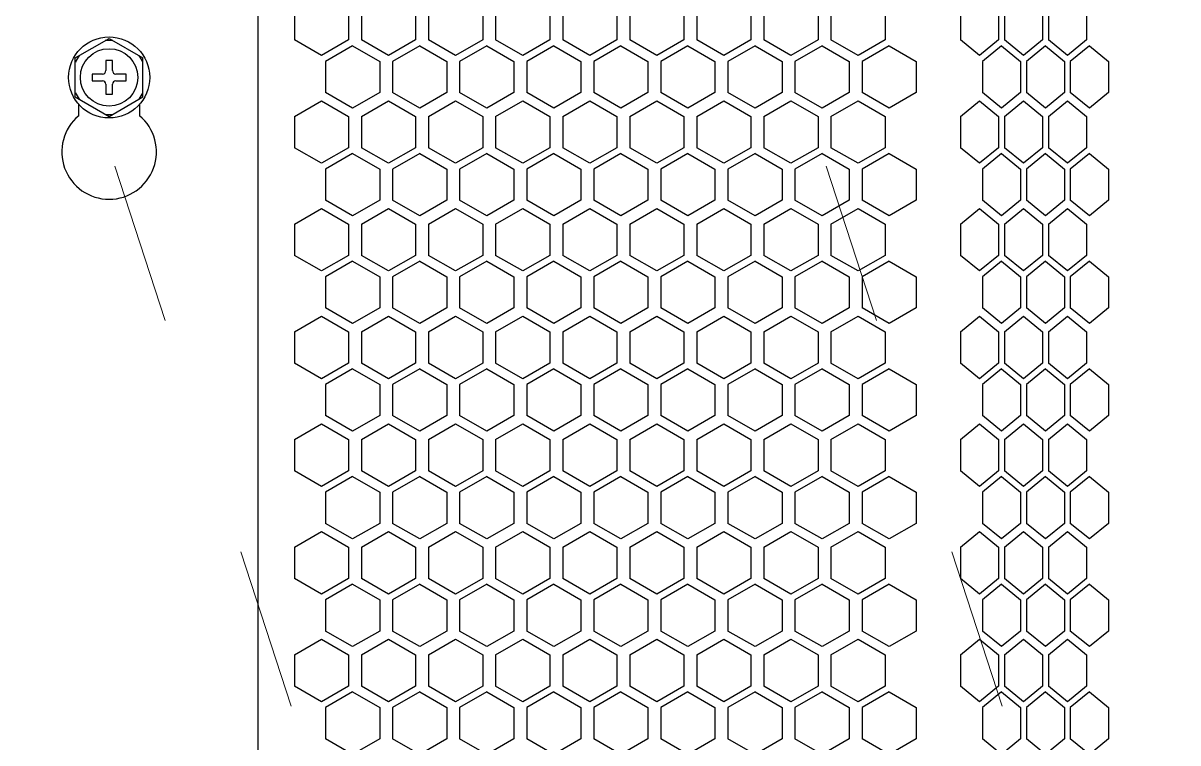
# Model space of a CAD drawing. Extents: x 61367 to 140945, y -1257 to 25588.
# Drawn here: x 91547.7 to 91718.5, y 20191.7 to 20298.1 of the extents above; entities that cross this region are included whole.
import ezdxf

# ---------------------------------------------------------------- set-up
doc = ezdxf.new("R2010")
doc.units = 0
doc.header["$MEASUREMENT"] = 0
doc.linetypes.add('ACAD_ISO03W100', pattern=[30, 12, -18])
doc.layers.get('0').update_dxf_attribs({"linetype": 'CONTINUOUS'})
doc.layers.add('2401-00437-S-M6-16HWM_0', color=7, linetype='CONTINUOUS')
doc.layers.add('4215-0412-2-1_0', color=7, linetype='CONTINUOUS')
doc.layers.add('THICK', color=7, linetype='CONTINUOUS', lineweight=0)

# ---------------------------------------------------------------- blocks, each defined once
blk = doc.blocks.new('ETRYRTERRTERWDDASW')
at = {"layer": 'THICK', "color": 1, "linetype": 'ACAD_ISO03W100', "ltscale": 2}
for p, q in [((214128.38, 51356.57), (213334.9, 48924.57)), ((214233.57, 51356.57), (213440.09, 48924.57))]:
    blk.add_line(p, q, dxfattribs=at)
blk = doc.blocks.new('RYHTHYT')
at = {"layer": '2401-00437-S-M6-16HWM_0', "color": 7, "linetype": 'Continuous'}
for p, q in [((-33363.99, -67650.28), (-33358.99, -67647.39)), ((-33358.99, -67647.39), (-33353.99, -67650.28)), ((-33363.99, -67656.05), (-33363.99, -67650.28)), ((-33359.49, -67650.66), (-33359.49, -67652.16)), ((-33358.49, -67650.66), (-33359.49, -67650.66)), ((-33358.49, -67652.16), (-33358.49, -67650.66)), ((-33353.99, -67656.05), (-33353.99, -67650.28)), ((-33361.49, -67652.66), (-33361.49, -67653.66)), ((-33359.99, -67652.66), (-33361.49, -67652.66)), ((-33356.49, -67652.66), (-33357.99, -67652.66)), ((-33356.49, -67653.66), (-33356.49, -67652.66)), ((-33361.49, -67653.66), (-33359.99, -67653.66)), ((-33359.49, -67654.16), (-33359.49, -67655.66)), ((-33358.49, -67655.66), (-33358.49, -67654.16)), ((-33357.99, -67653.66), (-33356.49, -67653.66)), ((-33363.99, -67656.05), (-33358.99, -67658.94)), ((-33359.49, -67655.66), (-33358.49, -67655.66)), ((-33358.99, -67658.94), (-33353.99, -67656.05))]:
    blk.add_line(p, q, dxfattribs=at)
for radius in [6, 4.25]:
    blk.add_circle((-33358.99, -67653.16), radius, dxfattribs=at)
for centre, radius, start, end in [((-33358.99, -67653.16), 5.47, 84.0076, 95.9924), ((-33358.99, -67653.16), 5.47, 144.0076, 155.9924), ((-33358.99, -67653.16), 5.47, 24.0076, 35.9924), ((-33359.99, -67652.16), 0.5, 270, 0), ((-33357.99, -67652.16), 0.5, 180, 270), ((-33359.99, -67654.16), 0.5, 0, 90), ((-33357.99, -67654.16), 0.5, 90, 180), ((-33358.99, -67653.16), 5.47, 204.0076, 215.9924), ((-33358.99, -67653.16), 5.47, 324.0076, 335.9924), ((-33358.99, -67653.16), 5.47, 264.0076, 275.9924)]:
    blk.add_arc(centre, radius, start, end, dxfattribs=at)
at = {"layer": '4215-0412-2-1_0', "color": 7, "linetype": 'Continuous'}
for p, q in [((-33336.94, -67887.48), (-33336.94, -67590.88)), ((-33331.58, -67643), (-33331.58, -67647.62)), ((-33323.57, -67643), (-33323.57, -67647.62)), ((-33321.66, -67643), (-33321.66, -67647.62)), ((-33313.65, -67643), (-33313.65, -67647.62)), ((-33311.74, -67643), (-33311.74, -67647.62)), ((-33303.73, -67643), (-33303.73, -67647.62)), ((-33301.82, -67643), (-33301.82, -67647.62)), ((-33293.81, -67643), (-33293.81, -67647.62)), ((-33291.9, -67643), (-33291.9, -67647.62)), ((-33283.89, -67643), (-33283.89, -67647.62)), ((-33281.98, -67643), (-33281.98, -67647.62)), ((-33273.97, -67643), (-33273.97, -67647.62)), ((-33272.06, -67643), (-33272.06, -67647.62)), ((-33264.05, -67643), (-33264.05, -67647.62)), ((-33262.14, -67643), (-33262.14, -67647.62)), ((-33254.13, -67643), (-33254.13, -67647.62)), ((-33252.22, -67643), (-33252.22, -67647.62)), ((-33244.21, -67643), (-33244.21, -67647.62)), ((-33233.07, -67643), (-33233.07, -67647.62)), ((-33227.41, -67643), (-33227.41, -67647.62)), ((-33226.57, -67643), (-33226.57, -67647.62)), ((-33220.91, -67643), (-33220.91, -67647.62)), ((-33220.06, -67643), (-33220.06, -67647.62)), ((-33214.4, -67643), (-33214.4, -67647.62)), ((-33327.57, -67649.93), (-33331.58, -67647.62)), ((-33323.57, -67647.62), (-33327.57, -67649.93)), ((-33322.97, -67648.47), (-33326.98, -67650.78)), ((-33322.97, -67648.47), (-33318.97, -67650.78)), ((-33317.65, -67649.93), (-33321.66, -67647.62)), ((-33313.65, -67647.62), (-33317.65, -67649.93)), ((-33313.05, -67648.47), (-33317.06, -67650.78)), ((-33313.05, -67648.47), (-33309.05, -67650.78)), ((-33307.73, -67649.93), (-33311.74, -67647.62)), ((-33303.73, -67647.62), (-33307.73, -67649.93)), ((-33303.13, -67648.47), (-33307.14, -67650.78)), ((-33303.13, -67648.47), (-33299.13, -67650.78)), ((-33297.81, -67649.93), (-33301.82, -67647.62)), ((-33293.81, -67647.62), (-33297.81, -67649.93)), ((-33293.21, -67648.47), (-33297.22, -67650.78)), ((-33293.21, -67648.47), (-33289.21, -67650.78)), ((-33287.89, -67649.93), (-33291.9, -67647.62)), ((-33283.89, -67647.62), (-33287.89, -67649.93)), ((-33283.29, -67648.47), (-33287.3, -67650.78)), ((-33283.29, -67648.47), (-33279.29, -67650.78)), ((-33277.97, -67649.93), (-33281.98, -67647.62)), ((-33273.97, -67647.62), (-33277.97, -67649.93)), ((-33273.37, -67648.47), (-33277.38, -67650.78)), ((-33273.37, -67648.47), (-33269.37, -67650.78)), ((-33268.05, -67649.93), (-33272.06, -67647.62)), ((-33264.05, -67647.62), (-33268.05, -67649.93)), ((-33263.45, -67648.47), (-33267.46, -67650.78)), ((-33263.45, -67648.47), (-33259.45, -67650.78)), ((-33258.13, -67649.93), (-33262.14, -67647.62)), ((-33254.13, -67647.62), (-33258.13, -67649.93)), ((-33253.53, -67648.47), (-33257.54, -67650.78)), ((-33253.53, -67648.47), (-33249.53, -67650.78)), ((-33248.21, -67649.93), (-33252.22, -67647.62)), ((-33244.21, -67647.62), (-33248.21, -67649.93)), ((-33243.61, -67648.47), (-33247.62, -67650.78)), ((-33243.61, -67648.47), (-33239.61, -67650.78)), ((-33230.24, -67649.93), (-33233.07, -67647.62)), ((-33227.41, -67647.62), (-33230.24, -67649.93)), ((-33226.99, -67648.47), (-33229.82, -67650.78)), ((-33226.99, -67648.47), (-33224.16, -67650.78)), ((-33223.74, -67649.93), (-33226.57, -67647.62)), ((-33220.91, -67647.62), (-33223.74, -67649.93)), ((-33220.49, -67648.47), (-33223.31, -67650.78)), ((-33220.49, -67648.47), (-33217.66, -67650.78)), ((-33217.23, -67649.93), (-33220.06, -67647.62)), ((-33214.4, -67647.62), (-33217.23, -67649.93)), ((-33213.98, -67648.47), (-33216.81, -67650.78)), ((-33213.98, -67648.47), (-33211.15, -67650.78)), ((-33326.98, -67650.78), (-33326.98, -67655.4)), ((-33318.97, -67650.78), (-33318.97, -67655.4)), ((-33317.06, -67650.78), (-33317.06, -67655.4)), ((-33309.05, -67650.78), (-33309.05, -67655.4)), ((-33307.14, -67650.78), (-33307.14, -67655.4)), ((-33299.13, -67650.78), (-33299.13, -67655.4)), ((-33297.22, -67650.78), (-33297.22, -67655.4)), ((-33289.21, -67650.78), (-33289.21, -67655.4)), ((-33287.3, -67650.78), (-33287.3, -67655.4)), ((-33279.29, -67650.78), (-33279.29, -67655.4)), ((-33277.38, -67650.78), (-33277.38, -67655.4)), ((-33269.37, -67650.78), (-33269.37, -67655.4)), ((-33267.46, -67650.78), (-33267.46, -67655.4)), ((-33259.45, -67650.78), (-33259.45, -67655.4)), ((-33257.54, -67650.78), (-33257.54, -67655.4)), ((-33249.53, -67650.78), (-33249.53, -67655.4)), ((-33247.62, -67650.78), (-33247.62, -67655.4)), ((-33239.61, -67650.78), (-33239.61, -67655.4)), ((-33229.82, -67650.78), (-33229.82, -67655.4)), ((-33224.16, -67650.78), (-33224.16, -67655.4)), ((-33223.31, -67650.78), (-33223.31, -67655.4)), ((-33217.66, -67650.78), (-33217.66, -67655.4)), ((-33216.81, -67650.78), (-33216.81, -67655.4)), ((-33211.15, -67650.78), (-33211.15, -67655.4)), ((-33331.58, -67658.93), (-33327.57, -67656.62)), ((-33327.57, -67656.62), (-33323.57, -67658.93)), ((-33322.97, -67657.71), (-33326.98, -67655.4)), ((-33318.97, -67655.4), (-33322.97, -67657.71)), ((-33321.66, -67658.93), (-33317.65, -67656.62)), ((-33317.65, -67656.62), (-33313.65, -67658.93)), ((-33313.05, -67657.71), (-33317.06, -67655.4)), ((-33309.05, -67655.4), (-33313.05, -67657.71)), ((-33311.74, -67658.93), (-33307.73, -67656.62)), ((-33307.73, -67656.62), (-33303.73, -67658.93)), ((-33303.13, -67657.71), (-33307.14, -67655.4)), ((-33299.13, -67655.4), (-33303.13, -67657.71)), ((-33301.82, -67658.93), (-33297.81, -67656.62)), ((-33297.81, -67656.62), (-33293.81, -67658.93)), ((-33293.21, -67657.71), (-33297.22, -67655.4)), ((-33289.21, -67655.4), (-33293.21, -67657.71)), ((-33291.9, -67658.93), (-33287.89, -67656.62)), ((-33287.89, -67656.62), (-33283.89, -67658.93)), ((-33283.29, -67657.71), (-33287.3, -67655.4)), ((-33279.29, -67655.4), (-33283.29, -67657.71)), ((-33281.98, -67658.93), (-33277.97, -67656.62)), ((-33277.97, -67656.62), (-33273.97, -67658.93)), ((-33273.37, -67657.71), (-33277.38, -67655.4)), ((-33269.37, -67655.4), (-33273.37, -67657.71)), ((-33272.06, -67658.93), (-33268.05, -67656.62)), ((-33268.05, -67656.62), (-33264.05, -67658.93)), ((-33263.45, -67657.71), (-33267.46, -67655.4)), ((-33259.45, -67655.4), (-33263.45, -67657.71)), ((-33262.14, -67658.93), (-33258.13, -67656.62)), ((-33258.13, -67656.62), (-33254.13, -67658.93)), ((-33253.53, -67657.71), (-33257.54, -67655.4)), ((-33249.53, -67655.4), (-33253.53, -67657.71)), ((-33252.22, -67658.93), (-33248.21, -67656.62)), ((-33248.21, -67656.62), (-33244.21, -67658.93)), ((-33243.61, -67657.71), (-33247.62, -67655.4)), ((-33239.61, -67655.4), (-33243.61, -67657.71)), ((-33233.07, -67658.93), (-33230.24, -67656.62)), ((-33230.24, -67656.62), (-33227.41, -67658.93)), ((-33226.99, -67657.71), (-33229.82, -67655.4)), ((-33224.16, -67655.4), (-33226.99, -67657.71)), ((-33226.57, -67658.93), (-33223.74, -67656.62)), ((-33223.74, -67656.62), (-33220.91, -67658.93)), ((-33220.49, -67657.71), (-33223.31, -67655.4)), ((-33217.66, -67655.4), (-33220.49, -67657.71)), ((-33220.06, -67658.93), (-33217.23, -67656.62)), ((-33217.23, -67656.62), (-33214.4, -67658.93)), ((-33213.98, -67657.71), (-33216.81, -67655.4)), ((-33211.15, -67655.4), (-33213.98, -67657.71)), ((-33363.49, -67658.82), (-33363.49, -67657.11)), ((-33354.49, -67657.12), (-33354.49, -67658.82)), ((-33331.58, -67658.93), (-33331.58, -67663.55)), ((-33323.57, -67658.93), (-33323.57, -67663.55)), ((-33321.66, -67658.93), (-33321.66, -67663.55)), ((-33313.65, -67658.93), (-33313.65, -67663.55)), ((-33311.74, -67658.93), (-33311.74, -67663.55)), ((-33303.73, -67658.93), (-33303.73, -67663.55)), ((-33301.82, -67658.93), (-33301.82, -67663.55)), ((-33293.81, -67658.93), (-33293.81, -67663.55)), ((-33291.9, -67658.93), (-33291.9, -67663.55)), ((-33283.89, -67658.93), (-33283.89, -67663.55)), ((-33281.98, -67658.93), (-33281.98, -67663.55)), ((-33273.97, -67658.93), (-33273.97, -67663.55)), ((-33272.06, -67658.93), (-33272.06, -67663.55)), ((-33264.05, -67658.93), (-33264.05, -67663.55)), ((-33262.14, -67658.93), (-33262.14, -67663.55)), ((-33254.13, -67658.93), (-33254.13, -67663.55)), ((-33252.22, -67658.93), (-33252.22, -67663.55)), ((-33244.21, -67658.93), (-33244.21, -67663.55)), ((-33233.07, -67658.93), (-33233.07, -67663.55)), ((-33227.41, -67658.93), (-33227.41, -67663.55)), ((-33226.57, -67658.93), (-33226.57, -67663.55)), ((-33220.91, -67658.93), (-33220.91, -67663.55)), ((-33220.06, -67658.93), (-33220.06, -67663.55)), ((-33214.4, -67658.93), (-33214.4, -67663.55)), ((-33327.57, -67665.86), (-33331.58, -67663.55)), ((-33323.57, -67663.55), (-33327.57, -67665.86)), ((-33317.65, -67665.86), (-33321.66, -67663.55)), ((-33313.65, -67663.55), (-33317.65, -67665.86)), ((-33307.73, -67665.86), (-33311.74, -67663.55)), ((-33303.73, -67663.55), (-33307.73, -67665.86)), ((-33297.81, -67665.86), (-33301.82, -67663.55)), ((-33293.81, -67663.55), (-33297.81, -67665.86)), ((-33287.89, -67665.86), (-33291.9, -67663.55)), ((-33283.89, -67663.55), (-33287.89, -67665.86)), ((-33277.97, -67665.86), (-33281.98, -67663.55)), ((-33273.97, -67663.55), (-33277.97, -67665.86)), ((-33268.05, -67665.86), (-33272.06, -67663.55)), ((-33264.05, -67663.55), (-33268.05, -67665.86)), ((-33258.13, -67665.86), (-33262.14, -67663.55)), ((-33254.13, -67663.55), (-33258.13, -67665.86)), ((-33248.21, -67665.86), (-33252.22, -67663.55)), ((-33244.21, -67663.55), (-33248.21, -67665.86)), ((-33230.24, -67665.86), (-33233.07, -67663.55)), ((-33227.41, -67663.55), (-33230.24, -67665.86)), ((-33223.74, -67665.86), (-33226.57, -67663.55)), ((-33220.91, -67663.55), (-33223.74, -67665.86)), ((-33217.23, -67665.86), (-33220.06, -67663.55)), ((-33214.4, -67663.55), (-33217.23, -67665.86)), ((-33322.97, -67664.4), (-33326.98, -67666.71)), ((-33322.97, -67664.4), (-33318.97, -67666.71)), ((-33313.05, -67664.4), (-33317.06, -67666.71)), ((-33313.05, -67664.4), (-33309.05, -67666.71)), ((-33303.13, -67664.4), (-33307.14, -67666.71)), ((-33303.13, -67664.4), (-33299.13, -67666.71)), ((-33293.21, -67664.4), (-33297.22, -67666.71)), ((-33293.21, -67664.4), (-33289.21, -67666.71)), ((-33283.29, -67664.4), (-33287.3, -67666.71)), ((-33283.29, -67664.4), (-33279.29, -67666.71)), ((-33273.37, -67664.4), (-33277.38, -67666.71)), ((-33273.37, -67664.4), (-33269.37, -67666.71)), ((-33263.45, -67664.4), (-33267.46, -67666.71)), ((-33263.45, -67664.4), (-33259.45, -67666.71)), ((-33253.53, -67664.4), (-33257.54, -67666.71)), ((-33253.53, -67664.4), (-33249.53, -67666.71)), ((-33243.61, -67664.4), (-33247.62, -67666.71)), ((-33243.61, -67664.4), (-33239.61, -67666.71)), ((-33226.99, -67664.4), (-33229.82, -67666.71)), ((-33226.99, -67664.4), (-33224.16, -67666.71)), ((-33220.49, -67664.4), (-33223.31, -67666.71)), ((-33220.49, -67664.4), (-33217.66, -67666.71)), ((-33213.98, -67664.4), (-33216.81, -67666.71)), ((-33213.98, -67664.4), (-33211.15, -67666.71)), ((-33326.98, -67666.71), (-33326.98, -67671.33)), ((-33318.97, -67666.71), (-33318.97, -67671.33)), ((-33317.06, -67666.71), (-33317.06, -67671.33)), ((-33309.05, -67666.71), (-33309.05, -67671.33)), ((-33307.14, -67666.71), (-33307.14, -67671.33)), ((-33299.13, -67666.71), (-33299.13, -67671.33)), ((-33297.22, -67666.71), (-33297.22, -67671.33)), ((-33289.21, -67666.71), (-33289.21, -67671.33)), ((-33287.3, -67666.71), (-33287.3, -67671.33)), ((-33279.29, -67666.71), (-33279.29, -67671.33)), ((-33277.38, -67666.71), (-33277.38, -67671.33)), ((-33269.37, -67666.71), (-33269.37, -67671.33)), ((-33267.46, -67666.71), (-33267.46, -67671.33)), ((-33259.45, -67666.71), (-33259.45, -67671.33)), ((-33257.54, -67666.71), (-33257.54, -67671.33)), ((-33249.53, -67666.71), (-33249.53, -67671.33)), ((-33247.62, -67666.71), (-33247.62, -67671.33)), ((-33239.61, -67666.71), (-33239.61, -67671.33)), ((-33229.82, -67666.71), (-33229.82, -67671.33)), ((-33224.16, -67666.71), (-33224.16, -67671.33)), ((-33223.31, -67666.71), (-33223.31, -67671.33)), ((-33217.66, -67666.71), (-33217.66, -67671.33)), ((-33216.81, -67666.71), (-33216.81, -67671.33)), ((-33211.15, -67666.71), (-33211.15, -67671.33)), ((-33322.97, -67673.64), (-33326.98, -67671.33)), ((-33318.97, -67671.33), (-33322.97, -67673.64)), ((-33313.05, -67673.64), (-33317.06, -67671.33)), ((-33309.05, -67671.33), (-33313.05, -67673.64)), ((-33303.13, -67673.64), (-33307.14, -67671.33)), ((-33299.13, -67671.33), (-33303.13, -67673.64)), ((-33293.21, -67673.64), (-33297.22, -67671.33)), ((-33289.21, -67671.33), (-33293.21, -67673.64)), ((-33283.29, -67673.64), (-33287.3, -67671.33)), ((-33279.29, -67671.33), (-33283.29, -67673.64)), ((-33273.37, -67673.64), (-33277.38, -67671.33)), ((-33269.37, -67671.33), (-33273.37, -67673.64)), ((-33263.45, -67673.64), (-33267.46, -67671.33)), ((-33259.45, -67671.33), (-33263.45, -67673.64)), ((-33253.53, -67673.64), (-33257.54, -67671.33)), ((-33249.53, -67671.33), (-33253.53, -67673.64)), ((-33243.61, -67673.64), (-33247.62, -67671.33)), ((-33239.61, -67671.33), (-33243.61, -67673.64)), ((-33226.99, -67673.64), (-33229.82, -67671.33)), ((-33224.16, -67671.33), (-33226.99, -67673.64)), ((-33220.49, -67673.64), (-33223.31, -67671.33)), ((-33217.66, -67671.33), (-33220.49, -67673.64)), ((-33213.98, -67673.64), (-33216.81, -67671.33)), ((-33211.15, -67671.33), (-33213.98, -67673.64)), ((-33331.58, -67674.86), (-33327.57, -67672.55)), ((-33327.57, -67672.55), (-33323.57, -67674.86)), ((-33321.66, -67674.86), (-33317.65, -67672.55)), ((-33317.65, -67672.55), (-33313.65, -67674.86)), ((-33311.74, -67674.86), (-33307.73, -67672.55)), ((-33307.73, -67672.55), (-33303.73, -67674.86)), ((-33301.82, -67674.86), (-33297.81, -67672.55)), ((-33297.81, -67672.55), (-33293.81, -67674.86)), ((-33291.9, -67674.86), (-33287.89, -67672.55)), ((-33287.89, -67672.55), (-33283.89, -67674.86)), ((-33281.98, -67674.86), (-33277.97, -67672.55)), ((-33277.97, -67672.55), (-33273.97, -67674.86)), ((-33272.06, -67674.86), (-33268.05, -67672.55)), ((-33268.05, -67672.55), (-33264.05, -67674.86)), ((-33262.14, -67674.86), (-33258.13, -67672.55)), ((-33258.13, -67672.55), (-33254.13, -67674.86)), ((-33252.22, -67674.86), (-33248.21, -67672.55)), ((-33248.21, -67672.55), (-33244.21, -67674.86)), ((-33233.07, -67674.86), (-33230.24, -67672.55)), ((-33230.24, -67672.55), (-33227.41, -67674.86)), ((-33226.57, -67674.86), (-33223.74, -67672.55)), ((-33223.74, -67672.55), (-33220.91, -67674.86)), ((-33220.06, -67674.86), (-33217.23, -67672.55)), ((-33217.23, -67672.55), (-33214.4, -67674.86)), ((-33331.58, -67674.86), (-33331.58, -67679.48)), ((-33323.57, -67674.86), (-33323.57, -67679.48)), ((-33321.66, -67674.86), (-33321.66, -67679.48)), ((-33313.65, -67674.86), (-33313.65, -67679.48)), ((-33311.74, -67674.86), (-33311.74, -67679.48)), ((-33303.73, -67674.86), (-33303.73, -67679.48)), ((-33301.82, -67674.86), (-33301.82, -67679.48)), ((-33293.81, -67674.86), (-33293.81, -67679.48)), ((-33291.9, -67674.86), (-33291.9, -67679.48)), ((-33283.89, -67674.86), (-33283.89, -67679.48)), ((-33281.98, -67674.86), (-33281.98, -67679.48)), ((-33273.97, -67674.86), (-33273.97, -67679.48)), ((-33272.06, -67674.86), (-33272.06, -67679.48)), ((-33264.05, -67674.86), (-33264.05, -67679.48)), ((-33262.14, -67674.86), (-33262.14, -67679.48)), ((-33254.13, -67674.86), (-33254.13, -67679.48)), ((-33252.22, -67674.86), (-33252.22, -67679.48)), ((-33244.21, -67674.86), (-33244.21, -67679.48)), ((-33233.07, -67674.86), (-33233.07, -67679.48)), ((-33227.41, -67674.86), (-33227.41, -67679.48)), ((-33226.57, -67674.86), (-33226.57, -67679.48)), ((-33220.91, -67674.86), (-33220.91, -67679.48)), ((-33220.06, -67674.86), (-33220.06, -67679.48)), ((-33214.4, -67674.86), (-33214.4, -67679.48)), ((-33327.57, -67681.79), (-33331.58, -67679.48)), ((-33323.57, -67679.48), (-33327.57, -67681.79)), ((-33322.97, -67680.33), (-33326.98, -67682.64)), ((-33322.97, -67680.33), (-33318.97, -67682.64)), ((-33317.65, -67681.79), (-33321.66, -67679.48)), ((-33313.65, -67679.48), (-33317.65, -67681.79)), ((-33313.05, -67680.33), (-33317.06, -67682.64)), ((-33313.05, -67680.33), (-33309.05, -67682.64)), ((-33307.73, -67681.79), (-33311.74, -67679.48)), ((-33303.73, -67679.48), (-33307.73, -67681.79)), ((-33303.13, -67680.33), (-33307.14, -67682.64)), ((-33303.13, -67680.33), (-33299.13, -67682.64)), ((-33297.81, -67681.79), (-33301.82, -67679.48)), ((-33293.81, -67679.48), (-33297.81, -67681.79)), ((-33293.21, -67680.33), (-33297.22, -67682.64)), ((-33293.21, -67680.33), (-33289.21, -67682.64)), ((-33287.89, -67681.79), (-33291.9, -67679.48)), ((-33283.89, -67679.48), (-33287.89, -67681.79)), ((-33283.29, -67680.33), (-33287.3, -67682.64)), ((-33283.29, -67680.33), (-33279.29, -67682.64)), ((-33277.97, -67681.79), (-33281.98, -67679.48)), ((-33273.97, -67679.48), (-33277.97, -67681.79)), ((-33273.37, -67680.33), (-33277.38, -67682.64)), ((-33273.37, -67680.33), (-33269.37, -67682.64)), ((-33268.05, -67681.79), (-33272.06, -67679.48)), ((-33264.05, -67679.48), (-33268.05, -67681.79)), ((-33263.45, -67680.33), (-33267.46, -67682.64)), ((-33263.45, -67680.33), (-33259.45, -67682.64)), ((-33258.13, -67681.79), (-33262.14, -67679.48)), ((-33254.13, -67679.48), (-33258.13, -67681.79)), ((-33253.53, -67680.33), (-33257.54, -67682.64)), ((-33253.53, -67680.33), (-33249.53, -67682.64)), ((-33248.21, -67681.79), (-33252.22, -67679.48)), ((-33244.21, -67679.48), (-33248.21, -67681.79)), ((-33243.61, -67680.33), (-33247.62, -67682.64)), ((-33243.61, -67680.33), (-33239.61, -67682.64)), ((-33230.24, -67681.79), (-33233.07, -67679.48)), ((-33227.41, -67679.48), (-33230.24, -67681.79)), ((-33226.99, -67680.33), (-33229.82, -67682.64)), ((-33226.99, -67680.33), (-33224.16, -67682.64)), ((-33223.74, -67681.79), (-33226.57, -67679.48)), ((-33220.91, -67679.48), (-33223.74, -67681.79)), ((-33220.49, -67680.33), (-33223.31, -67682.64)), ((-33220.49, -67680.33), (-33217.66, -67682.64)), ((-33217.23, -67681.79), (-33220.06, -67679.48)), ((-33214.4, -67679.48), (-33217.23, -67681.79)), ((-33213.98, -67680.33), (-33216.81, -67682.64)), ((-33213.98, -67680.33), (-33211.15, -67682.64)), ((-33326.98, -67682.64), (-33326.98, -67687.26)), ((-33318.97, -67682.64), (-33318.97, -67687.26)), ((-33317.06, -67682.64), (-33317.06, -67687.26)), ((-33309.05, -67682.64), (-33309.05, -67687.26)), ((-33307.14, -67682.64), (-33307.14, -67687.26)), ((-33299.13, -67682.64), (-33299.13, -67687.26)), ((-33297.22, -67682.64), (-33297.22, -67687.26)), ((-33289.21, -67682.64), (-33289.21, -67687.26)), ((-33287.3, -67682.64), (-33287.3, -67687.26)), ((-33279.29, -67682.64), (-33279.29, -67687.26)), ((-33277.38, -67682.64), (-33277.38, -67687.26)), ((-33269.37, -67682.64), (-33269.37, -67687.26)), ((-33267.46, -67682.64), (-33267.46, -67687.26)), ((-33259.45, -67682.64), (-33259.45, -67687.26)), ((-33257.54, -67682.64), (-33257.54, -67687.26)), ((-33249.53, -67682.64), (-33249.53, -67687.26)), ((-33247.62, -67682.64), (-33247.62, -67687.26)), ((-33239.61, -67682.64), (-33239.61, -67687.26)), ((-33229.82, -67682.64), (-33229.82, -67687.26)), ((-33224.16, -67682.64), (-33224.16, -67687.26)), ((-33223.31, -67682.64), (-33223.31, -67687.26)), ((-33217.66, -67682.64), (-33217.66, -67687.26)), ((-33216.81, -67682.64), (-33216.81, -67687.26)), ((-33211.15, -67682.64), (-33211.15, -67687.26)), ((-33322.97, -67689.57), (-33326.98, -67687.26)), ((-33318.97, -67687.26), (-33322.97, -67689.57)), ((-33313.05, -67689.57), (-33317.06, -67687.26)), ((-33309.05, -67687.26), (-33313.05, -67689.57)), ((-33303.13, -67689.57), (-33307.14, -67687.26)), ((-33299.13, -67687.26), (-33303.13, -67689.57)), ((-33293.21, -67689.57), (-33297.22, -67687.26)), ((-33289.21, -67687.26), (-33293.21, -67689.57)), ((-33283.29, -67689.57), (-33287.3, -67687.26)), ((-33279.29, -67687.26), (-33283.29, -67689.57)), ((-33273.37, -67689.57), (-33277.38, -67687.26)), ((-33269.37, -67687.26), (-33273.37, -67689.57)), ((-33263.45, -67689.57), (-33267.46, -67687.26)), ((-33259.45, -67687.26), (-33263.45, -67689.57)), ((-33253.53, -67689.57), (-33257.54, -67687.26)), ((-33249.53, -67687.26), (-33253.53, -67689.57)), ((-33243.61, -67689.57), (-33247.62, -67687.26)), ((-33239.61, -67687.26), (-33243.61, -67689.57)), ((-33226.99, -67689.57), (-33229.82, -67687.26)), ((-33224.16, -67687.26), (-33226.99, -67689.57)), ((-33220.49, -67689.57), (-33223.31, -67687.26)), ((-33217.66, -67687.26), (-33220.49, -67689.57)), ((-33213.98, -67689.57), (-33216.81, -67687.26)), ((-33211.15, -67687.26), (-33213.98, -67689.57)), ((-33331.58, -67690.79), (-33327.57, -67688.48)), ((-33327.57, -67688.48), (-33323.57, -67690.79)), ((-33321.66, -67690.79), (-33317.65, -67688.48)), ((-33317.65, -67688.48), (-33313.65, -67690.79)), ((-33311.74, -67690.79), (-33307.73, -67688.48)), ((-33307.73, -67688.48), (-33303.73, -67690.79)), ((-33301.82, -67690.79), (-33297.81, -67688.48)), ((-33297.81, -67688.48), (-33293.81, -67690.79)), ((-33291.9, -67690.79), (-33287.89, -67688.48)), ((-33287.89, -67688.48), (-33283.89, -67690.79)), ((-33281.98, -67690.79), (-33277.97, -67688.48)), ((-33277.97, -67688.48), (-33273.97, -67690.79)), ((-33272.06, -67690.79), (-33268.05, -67688.48)), ((-33268.05, -67688.48), (-33264.05, -67690.79)), ((-33262.14, -67690.79), (-33258.13, -67688.48)), ((-33258.13, -67688.48), (-33254.13, -67690.79)), ((-33252.22, -67690.79), (-33248.21, -67688.48)), ((-33248.21, -67688.48), (-33244.21, -67690.79)), ((-33233.07, -67690.79), (-33230.24, -67688.48)), ((-33230.24, -67688.48), (-33227.41, -67690.79)), ((-33226.57, -67690.79), (-33223.74, -67688.48)), ((-33223.74, -67688.48), (-33220.91, -67690.79)), ((-33220.06, -67690.79), (-33217.23, -67688.48)), ((-33217.23, -67688.48), (-33214.4, -67690.79)), ((-33331.58, -67690.79), (-33331.58, -67695.41)), ((-33323.57, -67690.79), (-33323.57, -67695.41)), ((-33321.66, -67690.79), (-33321.66, -67695.41)), ((-33313.65, -67690.79), (-33313.65, -67695.41)), ((-33311.74, -67690.79), (-33311.74, -67695.41)), ((-33303.73, -67690.79), (-33303.73, -67695.41)), ((-33301.82, -67690.79), (-33301.82, -67695.41)), ((-33293.81, -67690.79), (-33293.81, -67695.41)), ((-33291.9, -67690.79), (-33291.9, -67695.41)), ((-33283.89, -67690.79), (-33283.89, -67695.41)), ((-33281.98, -67690.79), (-33281.98, -67695.41)), ((-33273.97, -67690.79), (-33273.97, -67695.41)), ((-33272.06, -67690.79), (-33272.06, -67695.41)), ((-33264.05, -67690.79), (-33264.05, -67695.41)), ((-33262.14, -67690.79), (-33262.14, -67695.41)), ((-33254.13, -67690.79), (-33254.13, -67695.41)), ((-33252.22, -67690.79), (-33252.22, -67695.41)), ((-33244.21, -67690.79), (-33244.21, -67695.41)), ((-33233.07, -67690.79), (-33233.07, -67695.41)), ((-33227.41, -67690.79), (-33227.41, -67695.41)), ((-33226.57, -67690.79), (-33226.57, -67695.41)), ((-33220.91, -67690.79), (-33220.91, -67695.41)), ((-33220.06, -67690.79), (-33220.06, -67695.41)), ((-33214.4, -67690.79), (-33214.4, -67695.41)), ((-33327.57, -67697.72), (-33331.58, -67695.41)), ((-33323.57, -67695.41), (-33327.57, -67697.72)), ((-33322.97, -67696.26), (-33326.98, -67698.57)), ((-33322.97, -67696.26), (-33318.97, -67698.57)), ((-33317.65, -67697.72), (-33321.66, -67695.41)), ((-33313.65, -67695.41), (-33317.65, -67697.72)), ((-33313.05, -67696.26), (-33317.06, -67698.57)), ((-33313.05, -67696.26), (-33309.05, -67698.57)), ((-33307.73, -67697.72), (-33311.74, -67695.41)), ((-33303.73, -67695.41), (-33307.73, -67697.72)), ((-33303.13, -67696.26), (-33307.14, -67698.57)), ((-33303.13, -67696.26), (-33299.13, -67698.57)), ((-33297.81, -67697.72), (-33301.82, -67695.41)), ((-33293.81, -67695.41), (-33297.81, -67697.72)), ((-33293.21, -67696.26), (-33297.22, -67698.57)), ((-33293.21, -67696.26), (-33289.21, -67698.57)), ((-33287.89, -67697.72), (-33291.9, -67695.41)), ((-33283.89, -67695.41), (-33287.89, -67697.72)), ((-33283.29, -67696.26), (-33287.3, -67698.57)), ((-33283.29, -67696.26), (-33279.29, -67698.57)), ((-33277.97, -67697.72), (-33281.98, -67695.41)), ((-33273.97, -67695.41), (-33277.97, -67697.72)), ((-33273.37, -67696.26), (-33277.38, -67698.57)), ((-33273.37, -67696.26), (-33269.37, -67698.57)), ((-33268.05, -67697.72), (-33272.06, -67695.41)), ((-33264.05, -67695.41), (-33268.05, -67697.72)), ((-33263.45, -67696.26), (-33267.46, -67698.57)), ((-33263.45, -67696.26), (-33259.45, -67698.57)), ((-33258.13, -67697.72), (-33262.14, -67695.41)), ((-33254.13, -67695.41), (-33258.13, -67697.72)), ((-33253.53, -67696.26), (-33257.54, -67698.57)), ((-33253.53, -67696.26), (-33249.53, -67698.57)), ((-33248.21, -67697.72), (-33252.22, -67695.41)), ((-33244.21, -67695.41), (-33248.21, -67697.72)), ((-33243.61, -67696.26), (-33247.62, -67698.57)), ((-33243.61, -67696.26), (-33239.61, -67698.57)), ((-33230.24, -67697.72), (-33233.07, -67695.41)), ((-33227.41, -67695.41), (-33230.24, -67697.72)), ((-33226.99, -67696.26), (-33229.82, -67698.57)), ((-33226.99, -67696.26), (-33224.16, -67698.57)), ((-33223.74, -67697.72), (-33226.57, -67695.41)), ((-33220.91, -67695.41), (-33223.74, -67697.72)), ((-33220.49, -67696.26), (-33223.31, -67698.57)), ((-33220.49, -67696.26), (-33217.66, -67698.57)), ((-33217.23, -67697.72), (-33220.06, -67695.41)), ((-33214.4, -67695.41), (-33217.23, -67697.72)), ((-33213.98, -67696.26), (-33216.81, -67698.57)), ((-33213.98, -67696.26), (-33211.15, -67698.57)), ((-33326.98, -67698.57), (-33326.98, -67703.19)), ((-33318.97, -67698.57), (-33318.97, -67703.19)), ((-33317.06, -67698.57), (-33317.06, -67703.19)), ((-33309.05, -67698.57), (-33309.05, -67703.19)), ((-33307.14, -67698.57), (-33307.14, -67703.19)), ((-33299.13, -67698.57), (-33299.13, -67703.19)), ((-33297.22, -67698.57), (-33297.22, -67703.19)), ((-33289.21, -67698.57), (-33289.21, -67703.19)), ((-33287.3, -67698.57), (-33287.3, -67703.19)), ((-33279.29, -67698.57), (-33279.29, -67703.19)), ((-33277.38, -67698.57), (-33277.38, -67703.19)), ((-33269.37, -67698.57), (-33269.37, -67703.19)), ((-33267.46, -67698.57), (-33267.46, -67703.19)), ((-33259.45, -67698.57), (-33259.45, -67703.19)), ((-33257.54, -67698.57), (-33257.54, -67703.19)), ((-33249.53, -67698.57), (-33249.53, -67703.19)), ((-33247.62, -67698.57), (-33247.62, -67703.19)), ((-33239.61, -67698.57), (-33239.61, -67703.19)), ((-33229.82, -67698.57), (-33229.82, -67703.19)), ((-33224.16, -67698.57), (-33224.16, -67703.19)), ((-33223.31, -67698.57), (-33223.31, -67703.19)), ((-33217.66, -67698.57), (-33217.66, -67703.19)), ((-33216.81, -67698.57), (-33216.81, -67703.19)), ((-33211.15, -67698.57), (-33211.15, -67703.19)), ((-33331.58, -67706.72), (-33327.57, -67704.41)), ((-33327.57, -67704.41), (-33323.57, -67706.72)), ((-33322.97, -67705.5), (-33326.98, -67703.19)), ((-33318.97, -67703.19), (-33322.97, -67705.5)), ((-33321.66, -67706.72), (-33317.65, -67704.41)), ((-33317.65, -67704.41), (-33313.65, -67706.72)), ((-33313.05, -67705.5), (-33317.06, -67703.19)), ((-33309.05, -67703.19), (-33313.05, -67705.5)), ((-33311.74, -67706.72), (-33307.73, -67704.41)), ((-33307.73, -67704.41), (-33303.73, -67706.72)), ((-33303.13, -67705.5), (-33307.14, -67703.19)), ((-33299.13, -67703.19), (-33303.13, -67705.5)), ((-33301.82, -67706.72), (-33297.81, -67704.41)), ((-33297.81, -67704.41), (-33293.81, -67706.72)), ((-33293.21, -67705.5), (-33297.22, -67703.19)), ((-33289.21, -67703.19), (-33293.21, -67705.5)), ((-33291.9, -67706.72), (-33287.89, -67704.41)), ((-33287.89, -67704.41), (-33283.89, -67706.72)), ((-33283.29, -67705.5), (-33287.3, -67703.19)), ((-33279.29, -67703.19), (-33283.29, -67705.5)), ((-33281.98, -67706.72), (-33277.97, -67704.41)), ((-33277.97, -67704.41), (-33273.97, -67706.72)), ((-33273.37, -67705.5), (-33277.38, -67703.19)), ((-33269.37, -67703.19), (-33273.37, -67705.5)), ((-33272.06, -67706.72), (-33268.05, -67704.41)), ((-33268.05, -67704.41), (-33264.05, -67706.72)), ((-33263.45, -67705.5), (-33267.46, -67703.19)), ((-33259.45, -67703.19), (-33263.45, -67705.5)), ((-33262.14, -67706.72), (-33258.13, -67704.41)), ((-33258.13, -67704.41), (-33254.13, -67706.72)), ((-33253.53, -67705.5), (-33257.54, -67703.19)), ((-33249.53, -67703.19), (-33253.53, -67705.5)), ((-33252.22, -67706.72), (-33248.21, -67704.41)), ((-33248.21, -67704.41), (-33244.21, -67706.72)), ((-33243.61, -67705.5), (-33247.62, -67703.19)), ((-33239.61, -67703.19), (-33243.61, -67705.5)), ((-33233.07, -67706.72), (-33230.24, -67704.41)), ((-33230.24, -67704.41), (-33227.41, -67706.72)), ((-33226.99, -67705.5), (-33229.82, -67703.19)), ((-33224.16, -67703.19), (-33226.99, -67705.5)), ((-33226.57, -67706.72), (-33223.74, -67704.41)), ((-33223.74, -67704.41), (-33220.91, -67706.72)), ((-33220.49, -67705.5), (-33223.31, -67703.19)), ((-33217.66, -67703.19), (-33220.49, -67705.5)), ((-33220.06, -67706.72), (-33217.23, -67704.41)), ((-33217.23, -67704.41), (-33214.4, -67706.72)), ((-33213.98, -67705.5), (-33216.81, -67703.19)), ((-33211.15, -67703.19), (-33213.98, -67705.5)), ((-33331.58, -67706.72), (-33331.58, -67711.34)), ((-33323.57, -67706.72), (-33323.57, -67711.34)), ((-33321.66, -67706.72), (-33321.66, -67711.34)), ((-33313.65, -67706.72), (-33313.65, -67711.34)), ((-33311.74, -67706.72), (-33311.74, -67711.34)), ((-33303.73, -67706.72), (-33303.73, -67711.34)), ((-33301.82, -67706.72), (-33301.82, -67711.34)), ((-33293.81, -67706.72), (-33293.81, -67711.34)), ((-33291.9, -67706.72), (-33291.9, -67711.34)), ((-33283.89, -67706.72), (-33283.89, -67711.34)), ((-33281.98, -67706.72), (-33281.98, -67711.34)), ((-33273.97, -67706.72), (-33273.97, -67711.34)), ((-33272.06, -67706.72), (-33272.06, -67711.34)), ((-33264.05, -67706.72), (-33264.05, -67711.34)), ((-33262.14, -67706.72), (-33262.14, -67711.34)), ((-33254.13, -67706.72), (-33254.13, -67711.34)), ((-33252.22, -67706.72), (-33252.22, -67711.34)), ((-33244.21, -67706.72), (-33244.21, -67711.34)), ((-33233.07, -67706.72), (-33233.07, -67711.34)), ((-33227.41, -67706.72), (-33227.41, -67711.34)), ((-33226.57, -67706.72), (-33226.57, -67711.34)), ((-33220.91, -67706.72), (-33220.91, -67711.34)), ((-33220.06, -67706.72), (-33220.06, -67711.34)), ((-33214.4, -67706.72), (-33214.4, -67711.34)), ((-33327.57, -67713.65), (-33331.58, -67711.34)), ((-33323.57, -67711.34), (-33327.57, -67713.65)), ((-33317.65, -67713.65), (-33321.66, -67711.34)), ((-33313.65, -67711.34), (-33317.65, -67713.65)), ((-33307.73, -67713.65), (-33311.74, -67711.34)), ((-33303.73, -67711.34), (-33307.73, -67713.65)), ((-33297.81, -67713.65), (-33301.82, -67711.34)), ((-33293.81, -67711.34), (-33297.81, -67713.65)), ((-33287.89, -67713.65), (-33291.9, -67711.34)), ((-33283.89, -67711.34), (-33287.89, -67713.65)), ((-33277.97, -67713.65), (-33281.98, -67711.34)), ((-33273.97, -67711.34), (-33277.97, -67713.65)), ((-33268.05, -67713.65), (-33272.06, -67711.34)), ((-33264.05, -67711.34), (-33268.05, -67713.65)), ((-33258.13, -67713.65), (-33262.14, -67711.34)), ((-33254.13, -67711.34), (-33258.13, -67713.65)), ((-33248.21, -67713.65), (-33252.22, -67711.34)), ((-33244.21, -67711.34), (-33248.21, -67713.65)), ((-33230.24, -67713.65), (-33233.07, -67711.34)), ((-33227.41, -67711.34), (-33230.24, -67713.65)), ((-33223.74, -67713.65), (-33226.57, -67711.34)), ((-33220.91, -67711.34), (-33223.74, -67713.65)), ((-33217.23, -67713.65), (-33220.06, -67711.34)), ((-33214.4, -67711.34), (-33217.23, -67713.65)), ((-33322.97, -67712.19), (-33326.98, -67714.5)), ((-33322.97, -67712.19), (-33318.97, -67714.5)), ((-33313.05, -67712.19), (-33317.06, -67714.5)), ((-33313.05, -67712.19), (-33309.05, -67714.5)), ((-33303.13, -67712.19), (-33307.14, -67714.5)), ((-33303.13, -67712.19), (-33299.13, -67714.5)), ((-33293.21, -67712.19), (-33297.22, -67714.5)), ((-33293.21, -67712.19), (-33289.21, -67714.5)), ((-33283.29, -67712.19), (-33287.3, -67714.5)), ((-33283.29, -67712.19), (-33279.29, -67714.5)), ((-33273.37, -67712.19), (-33277.38, -67714.5)), ((-33273.37, -67712.19), (-33269.37, -67714.5)), ((-33263.45, -67712.19), (-33267.46, -67714.5)), ((-33263.45, -67712.19), (-33259.45, -67714.5)), ((-33253.53, -67712.19), (-33257.54, -67714.5)), ((-33253.53, -67712.19), (-33249.53, -67714.5)), ((-33243.61, -67712.19), (-33247.62, -67714.5)), ((-33243.61, -67712.19), (-33239.61, -67714.5)), ((-33226.99, -67712.19), (-33229.82, -67714.5)), ((-33226.99, -67712.19), (-33224.16, -67714.5)), ((-33220.49, -67712.19), (-33223.31, -67714.5)), ((-33220.49, -67712.19), (-33217.66, -67714.5)), ((-33213.98, -67712.19), (-33216.81, -67714.5)), ((-33213.98, -67712.19), (-33211.15, -67714.5)), ((-33326.98, -67714.5), (-33326.98, -67719.12)), ((-33318.97, -67714.5), (-33318.97, -67719.12)), ((-33317.06, -67714.5), (-33317.06, -67719.12)), ((-33309.05, -67714.5), (-33309.05, -67719.12)), ((-33307.14, -67714.5), (-33307.14, -67719.12)), ((-33299.13, -67714.5), (-33299.13, -67719.12)), ((-33297.22, -67714.5), (-33297.22, -67719.12)), ((-33289.21, -67714.5), (-33289.21, -67719.12)), ((-33287.3, -67714.5), (-33287.3, -67719.12)), ((-33279.29, -67714.5), (-33279.29, -67719.12)), ((-33277.38, -67714.5), (-33277.38, -67719.12)), ((-33269.37, -67714.5), (-33269.37, -67719.12)), ((-33267.46, -67714.5), (-33267.46, -67719.12)), ((-33259.45, -67714.5), (-33259.45, -67719.12)), ((-33257.54, -67714.5), (-33257.54, -67719.12)), ((-33249.53, -67714.5), (-33249.53, -67719.12)), ((-33247.62, -67714.5), (-33247.62, -67719.12)), ((-33239.61, -67714.5), (-33239.61, -67719.12)), ((-33229.82, -67714.5), (-33229.82, -67719.12)), ((-33224.16, -67714.5), (-33224.16, -67719.12)), ((-33223.31, -67714.5), (-33223.31, -67719.12)), ((-33217.66, -67714.5), (-33217.66, -67719.12)), ((-33216.81, -67714.5), (-33216.81, -67719.12)), ((-33211.15, -67714.5), (-33211.15, -67719.12)), ((-33322.97, -67721.43), (-33326.98, -67719.12)), ((-33318.97, -67719.12), (-33322.97, -67721.43)), ((-33313.05, -67721.43), (-33317.06, -67719.12)), ((-33309.05, -67719.12), (-33313.05, -67721.43)), ((-33303.13, -67721.43), (-33307.14, -67719.12)), ((-33299.13, -67719.12), (-33303.13, -67721.43)), ((-33293.21, -67721.43), (-33297.22, -67719.12)), ((-33289.21, -67719.12), (-33293.21, -67721.43)), ((-33283.29, -67721.43), (-33287.3, -67719.12)), ((-33279.29, -67719.12), (-33283.29, -67721.43)), ((-33273.37, -67721.43), (-33277.38, -67719.12)), ((-33269.37, -67719.12), (-33273.37, -67721.43)), ((-33263.45, -67721.43), (-33267.46, -67719.12)), ((-33259.45, -67719.12), (-33263.45, -67721.43)), ((-33253.53, -67721.43), (-33257.54, -67719.12)), ((-33249.53, -67719.12), (-33253.53, -67721.43)), ((-33243.61, -67721.43), (-33247.62, -67719.12)), ((-33239.61, -67719.12), (-33243.61, -67721.43)), ((-33226.99, -67721.43), (-33229.82, -67719.12)), ((-33224.16, -67719.12), (-33226.99, -67721.43)), ((-33220.49, -67721.43), (-33223.31, -67719.12)), ((-33217.66, -67719.12), (-33220.49, -67721.43)), ((-33213.98, -67721.43), (-33216.81, -67719.12)), ((-33211.15, -67719.12), (-33213.98, -67721.43)), ((-33331.58, -67722.65), (-33327.57, -67720.34)), ((-33327.57, -67720.34), (-33323.57, -67722.65)), ((-33321.66, -67722.65), (-33317.65, -67720.34)), ((-33317.65, -67720.34), (-33313.65, -67722.65)), ((-33311.74, -67722.65), (-33307.73, -67720.34)), ((-33307.73, -67720.34), (-33303.73, -67722.65)), ((-33301.82, -67722.65), (-33297.81, -67720.34)), ((-33297.81, -67720.34), (-33293.81, -67722.65)), ((-33291.9, -67722.65), (-33287.89, -67720.34)), ((-33287.89, -67720.34), (-33283.89, -67722.65)), ((-33281.98, -67722.65), (-33277.97, -67720.34)), ((-33277.97, -67720.34), (-33273.97, -67722.65)), ((-33272.06, -67722.65), (-33268.05, -67720.34)), ((-33268.05, -67720.34), (-33264.05, -67722.65)), ((-33262.14, -67722.65), (-33258.13, -67720.34)), ((-33258.13, -67720.34), (-33254.13, -67722.65)), ((-33252.22, -67722.65), (-33248.21, -67720.34)), ((-33248.21, -67720.34), (-33244.21, -67722.65)), ((-33233.07, -67722.65), (-33230.24, -67720.34)), ((-33230.24, -67720.34), (-33227.41, -67722.65)), ((-33226.57, -67722.65), (-33223.74, -67720.34)), ((-33223.74, -67720.34), (-33220.91, -67722.65)), ((-33220.06, -67722.65), (-33217.23, -67720.34)), ((-33217.23, -67720.34), (-33214.4, -67722.65)), ((-33331.58, -67722.65), (-33331.58, -67727.27)), ((-33323.57, -67722.65), (-33323.57, -67727.27)), ((-33321.66, -67722.65), (-33321.66, -67727.27)), ((-33313.65, -67722.65), (-33313.65, -67727.27)), ((-33311.74, -67722.65), (-33311.74, -67727.27)), ((-33303.73, -67722.65), (-33303.73, -67727.27)), ((-33301.82, -67722.65), (-33301.82, -67727.27)), ((-33293.81, -67722.65), (-33293.81, -67727.27)), ((-33291.9, -67722.65), (-33291.9, -67727.27)), ((-33283.89, -67722.65), (-33283.89, -67727.27)), ((-33281.98, -67722.65), (-33281.98, -67727.27)), ((-33273.97, -67722.65), (-33273.97, -67727.27)), ((-33272.06, -67722.65), (-33272.06, -67727.27)), ((-33264.05, -67722.65), (-33264.05, -67727.27)), ((-33262.14, -67722.65), (-33262.14, -67727.27)), ((-33254.13, -67722.65), (-33254.13, -67727.27)), ((-33252.22, -67722.65), (-33252.22, -67727.27)), ((-33244.21, -67722.65), (-33244.21, -67727.27)), ((-33233.07, -67722.65), (-33233.07, -67727.27)), ((-33227.41, -67722.65), (-33227.41, -67727.27)), ((-33226.57, -67722.65), (-33226.57, -67727.27)), ((-33220.91, -67722.65), (-33220.91, -67727.27)), ((-33220.06, -67722.65), (-33220.06, -67727.27)), ((-33214.4, -67722.65), (-33214.4, -67727.27)), ((-33327.57, -67729.58), (-33331.58, -67727.27)), ((-33323.57, -67727.27), (-33327.57, -67729.58)), ((-33322.97, -67728.12), (-33326.98, -67730.43)), ((-33322.97, -67728.12), (-33318.97, -67730.43)), ((-33317.65, -67729.58), (-33321.66, -67727.27)), ((-33313.65, -67727.27), (-33317.65, -67729.58)), ((-33313.05, -67728.12), (-33317.06, -67730.43)), ((-33313.05, -67728.12), (-33309.05, -67730.43)), ((-33307.73, -67729.58), (-33311.74, -67727.27)), ((-33303.73, -67727.27), (-33307.73, -67729.58)), ((-33303.13, -67728.12), (-33307.14, -67730.43)), ((-33303.13, -67728.12), (-33299.13, -67730.43)), ((-33297.81, -67729.58), (-33301.82, -67727.27)), ((-33293.81, -67727.27), (-33297.81, -67729.58)), ((-33293.21, -67728.12), (-33297.22, -67730.43)), ((-33293.21, -67728.12), (-33289.21, -67730.43)), ((-33287.89, -67729.58), (-33291.9, -67727.27)), ((-33283.89, -67727.27), (-33287.89, -67729.58)), ((-33283.29, -67728.12), (-33287.3, -67730.43)), ((-33283.29, -67728.12), (-33279.29, -67730.43)), ((-33277.97, -67729.58), (-33281.98, -67727.27)), ((-33273.97, -67727.27), (-33277.97, -67729.58)), ((-33273.37, -67728.12), (-33277.38, -67730.43)), ((-33273.37, -67728.12), (-33269.37, -67730.43)), ((-33268.05, -67729.58), (-33272.06, -67727.27)), ((-33264.05, -67727.27), (-33268.05, -67729.58)), ((-33263.45, -67728.12), (-33267.46, -67730.43)), ((-33263.45, -67728.12), (-33259.45, -67730.43)), ((-33258.13, -67729.58), (-33262.14, -67727.27)), ((-33254.13, -67727.27), (-33258.13, -67729.58)), ((-33253.53, -67728.12), (-33257.54, -67730.43)), ((-33253.53, -67728.12), (-33249.53, -67730.43)), ((-33248.21, -67729.58), (-33252.22, -67727.27)), ((-33244.21, -67727.27), (-33248.21, -67729.58)), ((-33243.61, -67728.12), (-33247.62, -67730.43)), ((-33243.61, -67728.12), (-33239.61, -67730.43)), ((-33230.24, -67729.58), (-33233.07, -67727.27)), ((-33227.41, -67727.27), (-33230.24, -67729.58)), ((-33226.99, -67728.12), (-33229.82, -67730.43)), ((-33226.99, -67728.12), (-33224.16, -67730.43)), ((-33223.74, -67729.58), (-33226.57, -67727.27)), ((-33220.91, -67727.27), (-33223.74, -67729.58)), ((-33220.49, -67728.12), (-33223.31, -67730.43)), ((-33220.49, -67728.12), (-33217.66, -67730.43)), ((-33217.23, -67729.58), (-33220.06, -67727.27)), ((-33214.4, -67727.27), (-33217.23, -67729.58)), ((-33213.98, -67728.12), (-33216.81, -67730.43)), ((-33213.98, -67728.12), (-33211.15, -67730.43)), ((-33326.98, -67730.43), (-33326.98, -67735.05)), ((-33318.97, -67730.43), (-33318.97, -67735.05)), ((-33317.06, -67730.43), (-33317.06, -67735.05)), ((-33309.05, -67730.43), (-33309.05, -67735.05)), ((-33307.14, -67730.43), (-33307.14, -67735.05)), ((-33299.13, -67730.43), (-33299.13, -67735.05)), ((-33297.22, -67730.43), (-33297.22, -67735.05)), ((-33289.21, -67730.43), (-33289.21, -67735.05)), ((-33287.3, -67730.43), (-33287.3, -67735.05)), ((-33279.29, -67730.43), (-33279.29, -67735.05)), ((-33277.38, -67730.43), (-33277.38, -67735.05)), ((-33269.37, -67730.43), (-33269.37, -67735.05)), ((-33267.46, -67730.43), (-33267.46, -67735.05)), ((-33259.45, -67730.43), (-33259.45, -67735.05)), ((-33257.54, -67730.43), (-33257.54, -67735.05)), ((-33249.53, -67730.43), (-33249.53, -67735.05)), ((-33247.62, -67730.43), (-33247.62, -67735.05)), ((-33239.61, -67730.43), (-33239.61, -67735.05)), ((-33229.82, -67730.43), (-33229.82, -67735.05)), ((-33224.16, -67730.43), (-33224.16, -67735.05)), ((-33223.31, -67730.43), (-33223.31, -67735.05)), ((-33217.66, -67730.43), (-33217.66, -67735.05)), ((-33216.81, -67730.43), (-33216.81, -67735.05)), ((-33211.15, -67730.43), (-33211.15, -67735.05)), ((-33322.97, -67737.36), (-33326.98, -67735.05)), ((-33318.97, -67735.05), (-33322.97, -67737.36)), ((-33313.05, -67737.36), (-33317.06, -67735.05)), ((-33309.05, -67735.05), (-33313.05, -67737.36)), ((-33303.13, -67737.36), (-33307.14, -67735.05)), ((-33299.13, -67735.05), (-33303.13, -67737.36)), ((-33293.21, -67737.36), (-33297.22, -67735.05)), ((-33289.21, -67735.05), (-33293.21, -67737.36)), ((-33283.29, -67737.36), (-33287.3, -67735.05)), ((-33279.29, -67735.05), (-33283.29, -67737.36)), ((-33273.37, -67737.36), (-33277.38, -67735.05)), ((-33269.37, -67735.05), (-33273.37, -67737.36)), ((-33263.45, -67737.36), (-33267.46, -67735.05)), ((-33259.45, -67735.05), (-33263.45, -67737.36)), ((-33253.53, -67737.36), (-33257.54, -67735.05)), ((-33249.53, -67735.05), (-33253.53, -67737.36)), ((-33243.61, -67737.36), (-33247.62, -67735.05)), ((-33239.61, -67735.05), (-33243.61, -67737.36)), ((-33226.99, -67737.36), (-33229.82, -67735.05)), ((-33224.16, -67735.05), (-33226.99, -67737.36)), ((-33220.49, -67737.36), (-33223.31, -67735.05)), ((-33217.66, -67735.05), (-33220.49, -67737.36)), ((-33213.98, -67737.36), (-33216.81, -67735.05)), ((-33211.15, -67735.05), (-33213.98, -67737.36)), ((-33331.58, -67738.58), (-33327.57, -67736.27)), ((-33327.57, -67736.27), (-33323.57, -67738.58)), ((-33321.66, -67738.58), (-33317.65, -67736.27)), ((-33317.65, -67736.27), (-33313.65, -67738.58)), ((-33311.74, -67738.58), (-33307.73, -67736.27)), ((-33307.73, -67736.27), (-33303.73, -67738.58)), ((-33301.82, -67738.58), (-33297.81, -67736.27)), ((-33297.81, -67736.27), (-33293.81, -67738.58)), ((-33291.9, -67738.58), (-33287.89, -67736.27)), ((-33287.89, -67736.27), (-33283.89, -67738.58)), ((-33281.98, -67738.58), (-33277.97, -67736.27)), ((-33277.97, -67736.27), (-33273.97, -67738.58)), ((-33272.06, -67738.58), (-33268.05, -67736.27)), ((-33268.05, -67736.27), (-33264.05, -67738.58)), ((-33262.14, -67738.58), (-33258.13, -67736.27)), ((-33258.13, -67736.27), (-33254.13, -67738.58)), ((-33252.22, -67738.58), (-33248.21, -67736.27)), ((-33248.21, -67736.27), (-33244.21, -67738.58)), ((-33233.07, -67738.58), (-33230.24, -67736.27)), ((-33230.24, -67736.27), (-33227.41, -67738.58)), ((-33226.57, -67738.58), (-33223.74, -67736.27)), ((-33223.74, -67736.27), (-33220.91, -67738.58)), ((-33220.06, -67738.58), (-33217.23, -67736.27)), ((-33217.23, -67736.27), (-33214.4, -67738.58)), ((-33331.58, -67738.58), (-33331.58, -67743.2)), ((-33323.57, -67738.58), (-33323.57, -67743.2)), ((-33321.66, -67738.58), (-33321.66, -67743.2)), ((-33313.65, -67738.58), (-33313.65, -67743.2)), ((-33311.74, -67738.58), (-33311.74, -67743.2)), ((-33303.73, -67738.58), (-33303.73, -67743.2)), ((-33301.82, -67738.58), (-33301.82, -67743.2)), ((-33293.81, -67738.58), (-33293.81, -67743.2)), ((-33291.9, -67738.58), (-33291.9, -67743.2)), ((-33283.89, -67738.58), (-33283.89, -67743.2)), ((-33281.98, -67738.58), (-33281.98, -67743.2)), ((-33273.97, -67738.58), (-33273.97, -67743.2)), ((-33272.06, -67738.58), (-33272.06, -67743.2)), ((-33264.05, -67738.58), (-33264.05, -67743.2)), ((-33262.14, -67738.58), (-33262.14, -67743.2)), ((-33254.13, -67738.58), (-33254.13, -67743.2)), ((-33252.22, -67738.58), (-33252.22, -67743.2)), ((-33244.21, -67738.58), (-33244.21, -67743.2)), ((-33233.07, -67738.58), (-33233.07, -67743.2)), ((-33227.41, -67738.58), (-33227.41, -67743.2)), ((-33226.57, -67738.58), (-33226.57, -67743.2)), ((-33220.91, -67738.58), (-33220.91, -67743.2)), ((-33220.06, -67738.58), (-33220.06, -67743.2)), ((-33214.4, -67738.58), (-33214.4, -67743.2)), ((-33327.57, -67745.51), (-33331.58, -67743.2)), ((-33323.57, -67743.2), (-33327.57, -67745.51)), ((-33322.97, -67744.05), (-33326.98, -67746.36)), ((-33322.97, -67744.05), (-33318.97, -67746.36)), ((-33317.65, -67745.51), (-33321.66, -67743.2)), ((-33313.65, -67743.2), (-33317.65, -67745.51)), ((-33313.05, -67744.05), (-33317.06, -67746.36)), ((-33313.05, -67744.05), (-33309.05, -67746.36)), ((-33307.73, -67745.51), (-33311.74, -67743.2)), ((-33303.73, -67743.2), (-33307.73, -67745.51)), ((-33303.13, -67744.05), (-33307.14, -67746.36)), ((-33303.13, -67744.05), (-33299.13, -67746.36)), ((-33297.81, -67745.51), (-33301.82, -67743.2)), ((-33293.81, -67743.2), (-33297.81, -67745.51)), ((-33293.21, -67744.05), (-33297.22, -67746.36)), ((-33293.21, -67744.05), (-33289.21, -67746.36)), ((-33287.89, -67745.51), (-33291.9, -67743.2)), ((-33283.89, -67743.2), (-33287.89, -67745.51)), ((-33283.29, -67744.05), (-33287.3, -67746.36)), ((-33283.29, -67744.05), (-33279.29, -67746.36)), ((-33277.97, -67745.51), (-33281.98, -67743.2)), ((-33273.97, -67743.2), (-33277.97, -67745.51)), ((-33273.37, -67744.05), (-33277.38, -67746.36)), ((-33273.37, -67744.05), (-33269.37, -67746.36)), ((-33268.05, -67745.51), (-33272.06, -67743.2)), ((-33264.05, -67743.2), (-33268.05, -67745.51)), ((-33263.45, -67744.05), (-33267.46, -67746.36)), ((-33263.45, -67744.05), (-33259.45, -67746.36)), ((-33258.13, -67745.51), (-33262.14, -67743.2)), ((-33254.13, -67743.2), (-33258.13, -67745.51)), ((-33253.53, -67744.05), (-33257.54, -67746.36)), ((-33253.53, -67744.05), (-33249.53, -67746.36)), ((-33248.21, -67745.51), (-33252.22, -67743.2)), ((-33244.21, -67743.2), (-33248.21, -67745.51)), ((-33243.61, -67744.05), (-33247.62, -67746.36)), ((-33243.61, -67744.05), (-33239.61, -67746.36)), ((-33230.24, -67745.51), (-33233.07, -67743.2)), ((-33227.41, -67743.2), (-33230.24, -67745.51)), ((-33226.99, -67744.05), (-33229.82, -67746.36)), ((-33226.99, -67744.05), (-33224.16, -67746.36)), ((-33223.74, -67745.51), (-33226.57, -67743.2)), ((-33220.91, -67743.2), (-33223.74, -67745.51)), ((-33220.49, -67744.05), (-33223.31, -67746.36)), ((-33220.49, -67744.05), (-33217.66, -67746.36)), ((-33217.23, -67745.51), (-33220.06, -67743.2)), ((-33214.4, -67743.2), (-33217.23, -67745.51)), ((-33213.98, -67744.05), (-33216.81, -67746.36)), ((-33213.98, -67744.05), (-33211.15, -67746.36)), ((-33326.98, -67746.36), (-33326.98, -67750.98)), ((-33318.97, -67746.36), (-33318.97, -67750.98)), ((-33317.06, -67746.36), (-33317.06, -67750.98)), ((-33309.05, -67746.36), (-33309.05, -67750.98)), ((-33307.14, -67746.36), (-33307.14, -67750.98)), ((-33299.13, -67746.36), (-33299.13, -67750.98)), ((-33297.22, -67746.36), (-33297.22, -67750.98)), ((-33289.21, -67746.36), (-33289.21, -67750.98)), ((-33287.3, -67746.36), (-33287.3, -67750.98)), ((-33279.29, -67746.36), (-33279.29, -67750.98)), ((-33277.38, -67746.36), (-33277.38, -67750.98)), ((-33269.37, -67746.36), (-33269.37, -67750.98)), ((-33267.46, -67746.36), (-33267.46, -67750.98)), ((-33259.45, -67746.36), (-33259.45, -67750.98)), ((-33257.54, -67746.36), (-33257.54, -67750.98)), ((-33249.53, -67746.36), (-33249.53, -67750.98)), ((-33247.62, -67746.36), (-33247.62, -67750.98)), ((-33239.61, -67746.36), (-33239.61, -67750.98)), ((-33229.82, -67746.36), (-33229.82, -67750.98)), ((-33224.16, -67746.36), (-33224.16, -67750.98)), ((-33223.31, -67746.36), (-33223.31, -67750.98)), ((-33217.66, -67746.36), (-33217.66, -67750.98)), ((-33216.81, -67746.36), (-33216.81, -67750.98)), ((-33211.15, -67746.36), (-33211.15, -67750.98)), ((-33322.97, -67753.29), (-33326.98, -67750.98)), ((-33318.97, -67750.98), (-33322.97, -67753.29)), ((-33313.05, -67753.29), (-33317.06, -67750.98)), ((-33309.05, -67750.98), (-33313.05, -67753.29)), ((-33303.13, -67753.29), (-33307.14, -67750.98)), ((-33299.13, -67750.98), (-33303.13, -67753.29)), ((-33293.21, -67753.29), (-33297.22, -67750.98)), ((-33289.21, -67750.98), (-33293.21, -67753.29)), ((-33283.29, -67753.29), (-33287.3, -67750.98)), ((-33279.29, -67750.98), (-33283.29, -67753.29)), ((-33273.37, -67753.29), (-33277.38, -67750.98)), ((-33269.37, -67750.98), (-33273.37, -67753.29)), ((-33263.45, -67753.29), (-33267.46, -67750.98)), ((-33259.45, -67750.98), (-33263.45, -67753.29)), ((-33253.53, -67753.29), (-33257.54, -67750.98)), ((-33249.53, -67750.98), (-33253.53, -67753.29)), ((-33243.61, -67753.29), (-33247.62, -67750.98)), ((-33239.61, -67750.98), (-33243.61, -67753.29)), ((-33226.99, -67753.29), (-33229.82, -67750.98)), ((-33224.16, -67750.98), (-33226.99, -67753.29)), ((-33220.49, -67753.29), (-33223.31, -67750.98)), ((-33217.66, -67750.98), (-33220.49, -67753.29)), ((-33213.98, -67753.29), (-33216.81, -67750.98)), ((-33211.15, -67750.98), (-33213.98, -67753.29))]:
    blk.add_line(p, q, dxfattribs=at)
blk.add_arc((-33358.99, -67664.18), 7, 130.0052, 49.9948, dxfattribs=at)

msp = doc.modelspace()

# ---------------------------------------------------------------- block references
at = {"lineweight": -3}
msp.add_blockref('RYHTHYT', (124919.399, 87943.251), dxfattribs=at)
at = {"xscale": -1}
msp.add_blockref('ETRYRTERRTERWDDASW', (305739.007, -30908.483), dxfattribs=at)

doc.saveas('drawing.dxf')
